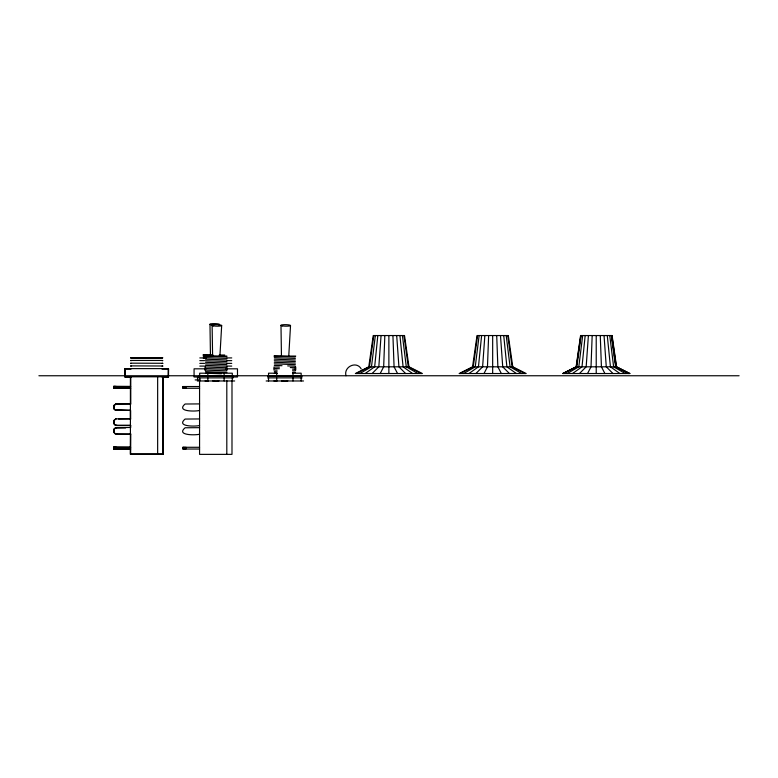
<?xml version="1.0" encoding="UTF-8"?>
<svg xmlns="http://www.w3.org/2000/svg" width="778" height="778" viewBox="0 0 778 778"><rect width="100%" height="100%" fill="white"/><g stroke="black" fill="none" stroke-linecap="round" stroke-linejoin="round"><path stroke-width="1.17" d="M384.828 335.542L383.671 366.817L380.199 373.528M488.623 335.542L487.466 366.817L483.994 373.528M592.175 335.542L591.017 366.817L587.546 373.528M219.892 356.324L221.672 325.515M288.745 356.324L290.525 325.515M381.055 335.542L378.818 366.817L372.117 373.528M484.85 335.542L482.613 366.817L475.912 373.528M588.401 335.542L586.165 366.817L579.464 373.528M377.816 335.542L374.656 366.817L365.183 373.528M481.611 335.542L478.451 366.817L468.969 373.528M585.163 335.542L582.002 366.817L572.52 373.528M375.336 335.542L371.466 366.817L359.854 373.528M479.122 335.542L475.251 366.817L463.649 373.528M582.673 335.542L578.803 366.817L567.201 373.528M373.771 335.542L369.453 366.817L356.509 373.528M477.566 335.542L473.248 366.817L460.294 373.528M581.117 335.542L576.799 366.817L563.856 373.528M368.772 366.817L373.236 335.542L404.511 335.542L408.985 366.817L422.386 373.528L355.361 373.528L368.772 366.817L408.985 366.817M472.557 366.817L477.031 335.542L508.306 335.542L512.77 366.817L526.181 373.528L459.156 373.528L472.557 366.817L512.77 366.817M576.109 366.817L580.582 335.542L612.091 335.542L616.555 366.817L629.956 373.528L562.708 373.528L576.109 366.817L616.555 366.817M580.806 335.542L576.342 366.817L562.941 373.528M226.884 366.963L226.884 370.085M277.133 370.192L273.944 370.085L273.992 367.022L279.39 367.158M113.666 406.349L114.123 405.455M113.666 421.394L114.648 419.819L114.152 420.606M114.123 420.49L113.831 423.086M113.666 430.108L114.123 429.213M113.831 430.108L114.152 429.32M212.637 380.821L212.948 380.948A3.2 0.506 1.2 0 0 216.138 381.269A3.2 0.506 1.2 0 0 218.812 380.948L218.929 380.821M281.636 380.977L281.811 380.948A3.2 0.506 1.2 0 0 284.991 381.269A3.2 0.506 1.2 0 0 287.675 380.948L287.782 380.821M113.996 405.562L116.107 403.928M114.152 405.562L114.648 404.774M113.996 429.32L116.107 427.686L125.754 427.618M205.091 370.085L205.46 366.953L205.091 370.085L226.884 370.863M295.737 366.963L295.737 370.085M114.677 404.891L115.348 404.365M114.512 419.925L115.319 419.293M115.193 419.41L116.107 418.972M115.193 428.124L116.136 427.803M205.46 368.509L226.515 369.287M274.313 368.509L279.39 368.723M226.515 367.761L205.091 366.963M295.368 367.761L290.291 367.547M295.368 369.317L292.547 369.19M203.311 356.557L206.131 356.684M224.365 355.809L219.289 355.604M205.46 357.608L226.884 358.405M203.311 358.113L206.131 358.25M205.46 359.164L226.884 359.961M274.313 357.608L295.368 358.415M295.368 356.859L273.944 356.071L295.737 356.071M205.46 360.729L226.884 361.517M274.313 359.164L295.368 359.971M205.46 362.285L226.884 363.073M274.313 360.729L295.368 361.527M205.46 363.841L226.884 364.629M274.313 362.285L295.368 363.083M205.46 365.397L226.884 366.185M274.313 363.841L295.368 364.649M274.313 365.397L282.015 365.699M295.368 366.205L287.666 365.903M205.46 371.621L226.884 372.506M274.313 371.621L277.133 371.767M295.368 370.873L292.547 370.746M205.091 380.977L208.28 380.87M273.944 380.977L277.133 380.87M205.46 373.187L221.438 373.78M274.313 373.187L277.133 373.314M295.368 372.516L292.547 372.38M130.578 403.821L115.941 403.821L113.958 405.348L113.666 408.042M115.98 404.045L130.607 403.928M199.567 403.908L185.096 404.015C175.546 412.039 196.445 411.484 199.567 410.444M130.412 418.749L115.941 418.865L113.958 420.383L113.666 423.086M118.519 418.953L130.578 418.856M199.567 418.943L185.096 419.06C175.546 427.073 196.445 426.519 199.567 425.488M130.412 427.472L115.941 427.579C112.314 428.425 113.131 434.523 116.982 434.221M115.98 427.803L125.783 427.725M199.567 427.667L185.096 427.774C175.546 435.797 196.445 435.242 199.567 434.202M212.9 355.021L202.941 355.021L212.9 355.371M219.289 355.021L224.735 355.021M226.884 356.071L205.091 356.071L226.884 356.849M130.655 357.724L162.583 357.724M130.821 357.831L162.758 357.831L130.694 357.938M199.81 357.919L204.488 357.919M227.069 357.919L231.737 357.919M130.655 360.447L162.583 360.447M130.694 360.661L131.239 360.661M162.077 360.661L162.787 360.661M199.81 360.642L204.488 360.642M227.069 360.642L231.737 360.642M130.655 363.17L162.758 363.277M130.694 363.384L131.239 363.384M162.077 363.384L162.787 363.384M199.81 363.365L204.488 363.365M227.069 363.365L231.737 363.365M130.655 365.893L162.758 366M130.694 366.117L131.239 366.117M162.077 366.117L162.787 366.117M199.81 366.088L204.488 366.088M227.069 366.088L231.737 366.088M130.899 368.723L125.083 368.723L125.112 377.009M162.213 368.723L168.495 368.723L168.369 377.009M124.957 368.84L131.239 368.84M161.746 368.84L168.525 368.84L168.525 377.009L162.077 377.009M206.248 368.821L194.072 368.821L194.072 376.99L199.042 376.99M226.126 368.821L237.484 368.821L237.484 376.99L232.515 376.99M277.133 373.197L268.527 373.197L268.527 376.309M292.547 373.197L301.154 373.197L301.154 376.309M38.9 375.755L739.1 375.755M198.75 376.309L233.225 376.309M267.603 376.309L302.078 376.309M124.918 376.795L168.33 376.795L168.33 368.616L124.918 368.616L124.957 377.009L131.239 377.009M198.75 377.865L233.225 377.865M267.603 377.865L302.078 377.865M195.152 379.927L199.975 379.927M197.301 380.977L234.674 380.977M266.154 380.977L303.527 380.977M130.578 386.442L113.627 386.326L113.666 388.29L130.607 388.29M113.666 386.549L130.607 386.549M199.567 386.53L182.781 386.53L182.781 388.271L199.567 388.271M113.627 388.076L130.412 388.076M113.802 388.183L130.578 388.183M130.412 410.249L115.154 409.811M130.607 410.463L115.193 410.025M116.788 425.294L130.412 425.294M116.826 425.508L130.607 425.508M116.788 434.007L130.578 434.114M116.826 434.221L130.607 434.221M130.578 447.194L113.627 447.087L113.666 449.042L130.607 449.042M113.666 447.301L130.607 447.301M199.567 447.282L182.781 447.282L182.781 449.023L199.567 449.023M113.627 448.828L130.412 448.828M113.802 448.935L130.578 448.935M130.578 454.274L163.001 454.274M116.982 410.463L114.648 409.403M115.154 424.846L116.953 425.401M116.982 425.508L115.193 425.07L113.958 423.65M115.154 433.57L116.953 434.114M629.733 373.528L616.332 366.817L611.858 335.542M615.875 366.817L628.819 373.528M628.585 373.528L615.641 366.817L611.323 335.542M525.033 373.528L512.089 366.817L507.771 335.542M421.248 373.528L408.294 366.817L403.986 335.542M625.24 373.528L613.638 366.817L609.767 335.542M521.688 373.528L510.076 366.817L506.206 335.542M417.893 373.528L406.291 366.817L402.421 335.542M619.92 373.528L610.438 366.817L607.278 335.542M516.359 373.528L506.886 366.817L503.726 335.542M412.573 373.528L403.092 366.817L399.931 335.542M114.473 409.296L115.348 410.025M114.473 424.331L115.348 425.07M114.473 433.054L115.348 433.784M612.976 373.528L606.276 366.817L604.039 335.542M509.425 373.528L502.724 366.817L500.487 335.542M405.63 373.528L398.929 366.817L396.692 335.542M361.235 368.947C356.577 360.506 343.438 366.769 345.986 375.755M113.958 408.615L114.677 409.51M113.996 408.829L114.512 409.51M114.677 424.545L113.802 422.979M113.958 432.374L114.677 433.268M604.895 373.528L601.423 366.817L600.266 335.542M501.343 373.528L497.871 366.817L496.714 335.542M397.548 373.528L394.076 366.817L392.919 335.542M113.802 407.935L114.123 408.722M113.627 407.828L114.152 408.829M113.627 422.862L113.996 423.874M113.627 431.586L114.152 432.587M611.557 335.542L612.383 341.561M612.714 343.964L613.881 352.385M614.212 354.787L614.708 358.395M615.038 360.807L615.369 363.209M280.984 325.321L281.451 356.168M212.122 325.321L212.598 356.168M209.982 324.27L210.449 355.118M596.22 335.542L596.22 373.528M492.669 335.542L492.669 373.528M388.874 335.542L388.874 373.528M301.154 377.865L301.154 380.977M295.348 366.963L295.348 370.085M292.995 373.197L292.995 376.309M292.995 377.865L292.995 380.977M276.686 373.197L276.686 376.309M276.686 377.865L276.686 380.977M268.527 377.865L268.527 380.977M232.291 376.309L232.291 373.197L199.674 373.197L199.674 376.309M232.291 377.865L232.291 380.977M231.99 380.617L231.99 454.371L199.567 454.371L199.567 378.196M226.806 380.617L226.806 454.371M226.495 366.963L226.495 369.871M224.142 373.197L224.142 376.309M224.142 377.865L224.142 380.977M207.833 373.197L207.833 376.309M207.833 377.865L207.833 380.977M199.674 377.865L199.674 380.977M197.534 376.815L197.534 379.927M185.942 386.53L185.942 388.271M185.942 447.282L185.942 449.023M185.096 386.53L185.096 388.271M185.096 447.282L185.096 449.023M184.308 386.53L184.308 388.271M184.308 447.282L184.308 449.023M183.627 386.53L183.627 388.271M183.627 447.282L183.627 449.023M183.112 386.53L183.112 388.271M183.112 447.282L183.112 449.023M163.001 376.902L163.03 454.391L130.451 454.391L130.578 433.725M162.874 377.009L162.874 454.391M162.835 376.795L162.835 454.167L130.412 454.167L130.412 376.795M157.652 376.795L157.652 454.167M130.607 377.009L130.607 403.607M130.607 410.862L130.607 419.323M130.607 425.371L130.607 427.793M130.607 433.832L130.607 454.391M130.578 376.902L130.578 404.706M130.451 409.656L130.451 419.323M130.578 425.265L130.451 427.793M116.982 386.549L116.982 388.29M116.826 386.549L116.826 388.29M116.136 386.549L116.136 388.29M115.941 386.326L115.98 388.29M115.941 447.087L115.941 448.828M115.348 386.549L115.348 388.29M115.193 386.549L115.193 388.29M115.154 386.326L115.154 388.076M115.154 447.087L115.154 448.828M114.677 386.549L114.677 388.29M114.473 386.326L114.512 388.29M114.473 447.087L114.473 448.828M114.152 386.549L114.152 388.29M113.958 386.326L113.996 388.29M113.958 447.087L113.958 448.828M113.802 386.442L113.831 388.29M113.802 406.242L113.831 408.042M113.802 430.001L113.831 431.8M113.802 447.194L113.831 449.042M213.512 325.078A4.775 0.759 1.2 0 1 210.274 324.018A4.775 0.759 1.2 0 1 216.77 323.726A4.775 0.759 1.2 0 1 218.881 324.834M282.375 325.885A4.775 0.759 1.2 0 0 290.359 325.71A4.775 0.759 1.2 0 0 284.524 324.659A4.775 0.759 1.2 0 0 282.375 325.885M213.512 325.885A4.775 0.759 1.2 0 0 221.506 325.71A4.775 0.759 1.2 0 0 215.671 324.659A4.775 0.759 1.2 0 0 213.512 325.885"/></g></svg>
